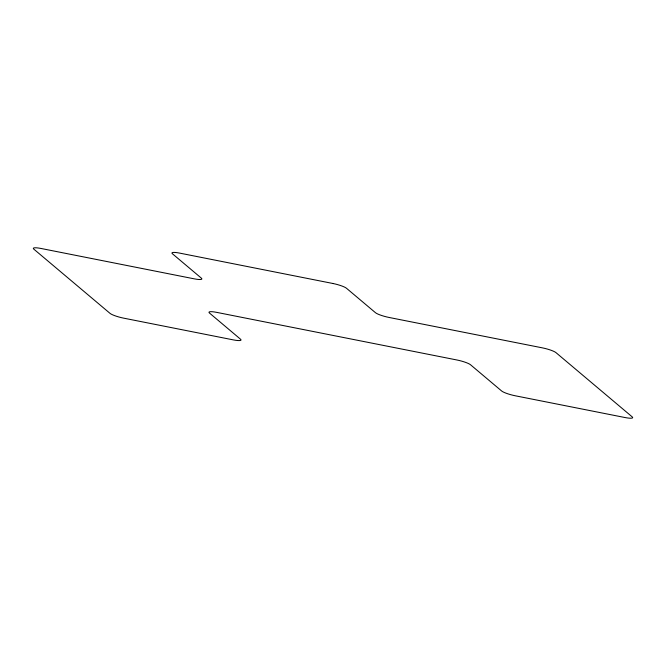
<?xml version="1.0" encoding="UTF-8"?>
<svg xmlns="http://www.w3.org/2000/svg" width="666" height="666" viewBox="0 0 666 666"><rect width="100%" height="100%" fill="white"/><g stroke="black" fill="none" stroke-linecap="round" stroke-linejoin="round"><path stroke-width="1" d="M332.809 283.466L179.637 253.105A11.289 1.923 14.7 0 0 172.411 253.754L201.407 278.188A11.289 1.923 14.7 0 1 194.181 278.829L41.009 248.468A11.289 1.923 14.7 0 0 33.783 249.109L110.032 313.37A11.289 1.923 14.7 0 0 123.693 318.157L233.35 339.893A11.289 1.923 14.7 0 0 240.576 339.252L209.432 313.003A11.289 1.923 14.7 0 1 216.658 312.362L456.859 359.973A11.289 1.923 14.7 0 1 470.529 364.76L501.665 391.009A11.289 1.923 14.7 0 0 515.334 395.795L624.991 417.532A11.289 1.923 14.7 0 0 632.217 416.891L555.968 352.63A11.289 1.923 14.7 0 0 542.307 347.843L389.135 317.474A11.289 1.923 14.7 0 1 375.466 312.695L346.47 288.253A11.289 1.923 14.7 0 0 332.809 283.466"/></g></svg>
